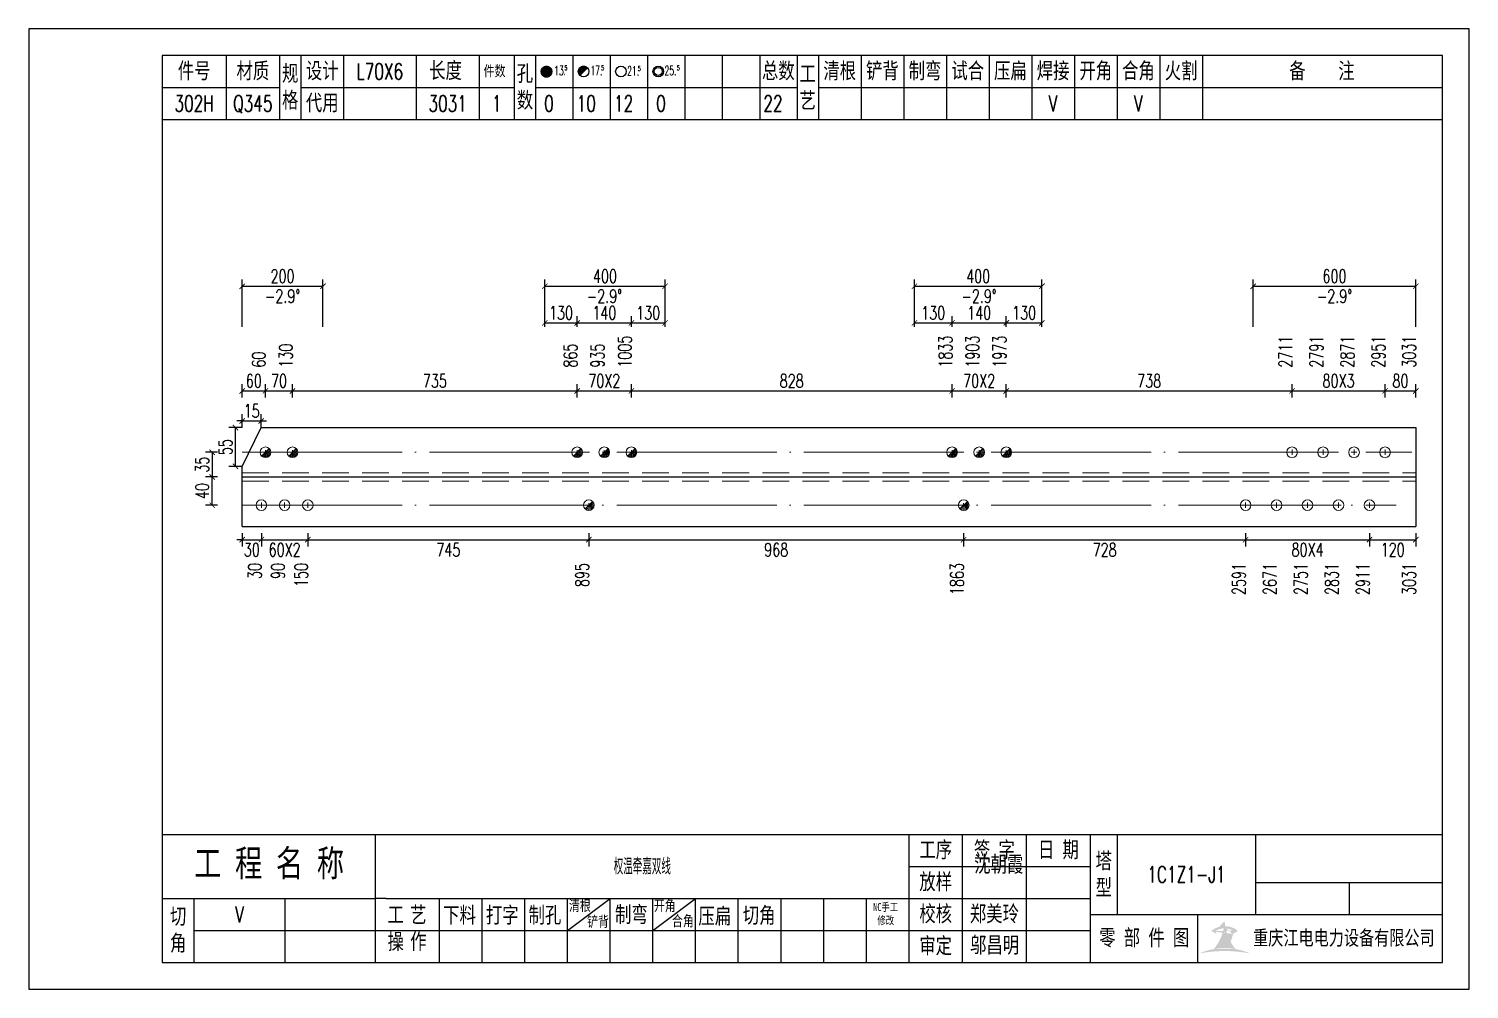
# Model space of a CAD drawing. Header units: millimetres. Extents: x -524 to 9570, y -2481 to 180.
# Drawn here: x 600 to 870, y -1200 to -1020 of the extents above; entities that cross this region are included whole.
import ezdxf
from ezdxf.enums import TextEntityAlignment as Align

# ---------------------------------------------------------------- set-up
doc = ezdxf.new("R2010")
doc.units = ezdxf.units.MM
doc.header["$LTSCALE"] = 20
doc.header["$PDMODE"] = 1
doc.linetypes.add('DASHDOT2X', pattern=[1.75, 1.5, -0.125, 0, -0.125])
doc.linetypes.add('HIDDEN', pattern=[0.375, 0.25, -0.125])
for name, color, linetype, lineweight in [('1', 7, 'Continuous', 25), ('11', 1, 'Continuous', 13), ('2', 1, 'HIDDEN', 13), ('5', 7, 'Continuous', 13), ('7', 3, 'DASHDOT2X', 13)]:
    doc.layers.add(name, color=color, linetype=linetype, lineweight=lineweight)
doc.styles.get("Standard").update_dxf_attribs({"font": 'simplex', "width": 0.7, "bigfont": 'gbhzfs.shx'})
doc.styles.add('SYMBOL_TXT', font='txt.shx', dxfattribs={"width": 0.6})
doc.styles.add('TITLE_TXT', font='simplex.shx', dxfattribs={"width": 0.75, "height": 2.5, "bigfont": 'gbhzfs.shx'})
doc.dimstyles.new('dimStyle4', dxfattribs={"dimtxt": 2.5, "dimasz": 1, "dimexe": 1.25, "dimexo": 0, "dimgap": 0.63, "dimtad": 2, "dimzin": 0, "dimdsep": 46, "dimtxsty": 'standard', "dimblk": 'ARCHTICK', "dimblk1": 'ARCHTICK', "dimblk2": 'ARCHTICK', "dimcen": 0.09, "dimadec": 0, "dimazin": 0, "dimtfac": 1, "dimtdec": 1, "dimtix": 1, "dimtmove": 2, "dimatfit": 3, "dimfxl": 0, "dimtolj": 1, "dimtzin": 0, "dimarcsym": 0})
doc.dimstyles.get("Standard").update_dxf_attribs({"dimtxt": 2.5, "dimasz": 1, "dimexe": 1.25, "dimexo": 0, "dimgap": 0.63, "dimtad": 1, "dimzin": 0, "dimdsep": 46, "dimtxsty": 'standard', "dimblk": 'ARCHTICK', "dimblk1": 'ARCHTICK', "dimblk2": 'ARCHTICK', "dimcen": 0.09, "dimadec": 0, "dimazin": 0, "dimtfac": 1, "dimtdec": 1, "dimtix": 1, "dimtmove": 2, "dimatfit": 3, "dimfxl": 0, "dimtolj": 1, "dimtzin": 0, "dimarcsym": 0})
pattern_1 = [(0, (-3, 0), (0, 0.0125), [])]

# ---------------------------------------------------------------- blocks, each defined once
blk = doc.blocks.new('M12_HOLE')
h = blk.add_hatch()
h.set_pattern_fill('LINE', scale=0.1, style=0)
h.set_pattern_definition(pattern_1)
h.paths.add_polyline_path([(-5, 0, 1), (-1, 0, 1)])
at = {"color": 7}
blk.add_circle((-3, 0), 2, dxfattribs=at)
at = {"color": 7, "attachment_point": 1, "style": 'SYMBOL_TXT'}
for s, insert, char_height, width in [('13\\f??|b0|i0|c0|p54;.', (-0.1170648347537053, 2.110404609075999), 3.5, 5.707453662650948), ('5', (3.739322910876695, 2.264550918150206), 1.8, 2.930899999712656)]:
    blk.add_mtext(s, dxfattribs=dict(at, insert=insert, char_height=char_height, width=width))
blk = doc.blocks.new('M16_HOLE')
h = blk.add_hatch()
h.set_pattern_fill('LINE', scale=0.1, style=0)
h.set_pattern_definition(pattern_1)
h.paths.add_polyline_path([(-1.585786437626905, 1.414213562373095, 0.668178637919299), (-5, 0, 0.198912367379658), (-4.414213562373095, -1.414213562373095)])
at = {"color": 7}
blk.add_circle((-3, 0), 2, dxfattribs=at)
at = {"color": 7, "attachment_point": 1, "style": 'SYMBOL_TXT'}
for s, insert, char_height, width in [('17.', (-0.443935574240129, 2.13042063441452), 3.5, 6.3164), ('5', (3.564570640825252, 2.25180437378188), 1.8, 1.822)]:
    blk.add_mtext(s, dxfattribs=dict(at, insert=insert, char_height=char_height, width=width))
blk = doc.blocks.new('M20_HOLE')
at = {"color": 7}
blk.add_circle((-3, 0), 2, dxfattribs=at)
at = {"color": 7, "attachment_point": 1, "style": 'SYMBOL_TXT'}
for s, insert, char_height, width in [('21.', (-0.6868754558352066, 2.009036737063269), 3.5, 6.0735), ('5', (3.321630759230175, 2.009036737063269), 1.8, 1.4576)]:
    blk.add_mtext(s, dxfattribs=dict(at, insert=insert, char_height=char_height, width=width))
blk = doc.blocks.new('M24_HOLE')
at = {"color": 7}
for radius in [2, 1.5]:
    blk.add_circle((-3, 0), radius, dxfattribs=at)
at = {"color": 7, "attachment_point": 1, "style": 'SYMBOL_TXT'}
for s, insert, char_height, width in [('25.', (-0.6868754558352066, 2.13042063441452), 3.5, 2.4294), ('5', (3.928980201610216, 2.25180437378188), 1.8, 1.9435)]:
    blk.add_mtext(s, dxfattribs=dict(at, insert=insert, char_height=char_height, width=width))
blk = doc.blocks.new('A$C1E394B87')
for p, q in [((270, 180), (0, 180)), ((0, 180), (0, 0)), ((270, 0), (270, 180)), ((0, 0), (270, 0))]:
    blk.add_line(p, q)
blk = doc.blocks.new('JgCard')
h = blk.add_hatch(color=256)
edge = h.paths.add_edge_path()
edge.add_arc((223.8016524729837, -21.84717885384339), 29.00860721842082, 79.81716678233735, 89.27812697573944)
edge.add_arc((224.5325955616654, -21.84717885384339), 29.00860721842082, 90.72187302426055, 100.1828332176626)
edge.add_arc((224.0279874541857, -3.830853464385541), 11.50536553551401, 89.30709440376557, 113.6959925615352, ccw=False)
edge.add_arc((224.3062605804644, -3.830853464385541), 11.50536553551401, 66.30400743846491, 90.69290559623443, ccw=False)
edge = h.paths.add_edge_path()
edge.add_arc((233.0302112674253, 13.18449056462987), 8.873034629199061, 191.5208225546964, 219.6965150385776)
edge.add_arc((215.3040367672247, 13.18449056462987), 8.873034629199061, 320.3034849614224, 348.4791774453036)
edge.add_arc((214.0326012329333, 11.43447699248611), 10.13453382683302, 338.1301204334909, 359.9154198731663)
edge.add_arc((234.3016468017167, 11.43447699248611), 10.13453382683302, 180.0845801266699, 201.8698795665091)
edge.add_line((225.937925765641, 10.90576856469295), (225.6552856147136, 10.35609493506945))
edge.add_arc((224.1679533083088, 7.853493107532699), 3.957321353349253, 91.41975307934291, 127.4827228769255)
edge.add_arc((215.3040367672247, 13.18449056462987), 8.873034629199061, 351.0860103832611, 357.2867084751834)
edge.add_line((222.396322269009, 10.90576856469295), (222.6789624199364, 10.35609493506945))
edge.add_line((222.6789624199364, 10.35609493506945), (221.7697188924139, 10.86032854938844))
edge.add_line((225.6552856147136, 10.35609493506945), (226.5654915637542, 10.86086227359522))
edge.add_arc((224.2330238305049, 7.883670059543192), 3.536460377387214, 93.80567765797379, 121.2894356209631)
edge.add_arc((224.1012242041452, 7.883670059543192), 3.536460377387214, 58.7105643790368, 86.1943223420262)
edge.add_arc((224.1679533083088, 7.853493107532699), 3.957321353349253, 52.53023982105776, 88.60436076552203)
edge.add_arc((233.0302112674253, 13.18449056462987), 8.873034629199061, 182.7132915248167, 188.9137221835162)
edge.add_line((224.1671240173246, 11.44943760304955), (224.1671240173246, 11.41951638194644))
blk.add_hatch(color=256).paths.add_polyline_path([(224.1671240173246, 11.41951638190653, 0.09534363958971465), (224.8964730213393, 7.65936347788454, -0.02857973389665951), (226.2029576453306, 7.517096850535836, -0.1235627947319866), (224.3359488967444, 11.41233217421416, -0.1204986991669159), (225.937925765641, 10.90576856469295), (225.6552856147136, 10.35609493506945), (226.5654915637542, 10.86086227359522, 0.5402417223769541), (226.575360567148, 10.99431825130466, 0.158715983985349), (224.2643381876442, 11.80964050730302, -0.02706108524003999), (224.1671240173246, 12.76445731824299, -0.02706225299216489), (224.0699034296731, 11.80959959181416, 0.1586661026302013), (221.7598355252794, 10.99377351487396, 0.5401762534625951), (221.7697205382283, 10.86032763670437, -5.881062471050359e-06), (221.7697188924139, 10.86032854938844), (222.6789624199364, 10.35609493506945), (222.396322269009, 10.90576856469295, -0.1204986991669226), (223.9982991379056, 11.41233217421416, -0.1235627947319868), (222.1312903893195, 7.517096850535836, -0.0285797338966575), (223.4377750133108, 7.65936347788454, 0.09534363958971454)])
for p, q in [((265, 175), (25, 175)), ((25, 175), (25, 5)), ((37, 175), (37, 163)), ((47, 175), (47, 163)), ((51, 175), (51, 163)), ((59, 175), (59, 163)), ((72.61005959575064, 175), (72.61005959575061, 163)), ((84.43573710762382, 175), (84.43573710762382, 163)), ((91, 175), (91, 163)), ((95, 175), (95, 163)), ((102, 175), (102, 163)), ((109, 175), (109, 163)), ((116, 175), (116, 163)), ((123, 175), (123, 163)), ((130, 175), (130, 163)), ((137, 175), (137, 163)), ((144, 175), (144, 163)), ((148, 175), (148, 163)), ((156, 175), (156, 163)), ((164, 175), (164, 163)), ((172, 175), (172, 163)), ((180, 175), (180, 163)), ((188, 175), (188, 163)), ((196, 175), (196, 163)), ((204, 175), (204, 163)), ((212, 175), (212, 163)), ((220, 175), (220, 163)), ((265, 5), (265, 175)), ((25, 169), (47, 169)), ((51, 168.9999999999999), (91, 168.9999999999999)), ((95, 168.9999999999999), (144, 168.9999999999999)), ((148, 169), (265, 169)), ((25, 163), (265, 163)), ((25, 29), (265, 29)), ((65, 17), (65, 29)), ((165, 5), (165, 29)), ((175, 5), (175, 29)), ((187, 5), (187, 29)), ((199, 5), (199, 29)), ((204, 29), (204, 14)), ((230, 14), (230, 29)), ((165, 23), (199, 23)), ((230, 20), (265, 20)), ((247.5, 20), (247.5, 14)), ((25, 17), (65, 17)), ((31, 5), (31, 17)), ((48, 17), (48, 5)), ((65, 5), (65, 17)), ((67, 17), (65, 17)), ((67, 17), (165, 17)), ((77, 5), (77, 17)), ((85, 5), (85, 17)), ((93, 5), (93, 17)), ((101, 5), (101, 17)), ((101, 11), (109, 17)), ((109, 5), (109, 17)), ((117, 5), (117, 17)), ((117, 11), (125, 17)), ((125, 5), (125, 17)), ((133, 5), (133, 17)), ((141, 5), (141, 17)), ((149, 5), (149, 17)), ((157, 5), (157, 17)), ((165, 17), (199, 17)), ((199, 14), (265, 14)), ((219.0802760739607, 14), (219.0802760739607, 5)), ((31, 11), (65, 11)), ((65, 11), (165, 11)), ((165, 11), (199, 11)), ((25, 5), (265, 5))]:
    blk.add_line(p, q)
blk.add_lwpolyline([(96.0334779468642, 171.9855941999696, -1), (98.0334779468642, 171.9855941999696, -1)], format="xyb", close=True)
for p in [(65.8050297978753, 166), (145, 96)]:
    blk.add_point(p)
blk.add_blockref('A$C1E394B87', (0, 0))
at = {"xscale": 0.5, "yscale": 0.5, "zscale": 0.5}
for name, p in [('M12_HOLE', (98.5334779468642, 171.9855941999696)), ('M16_HOLE', (105.5, 171.9999999999999)), ('M20_HOLE', (112.5, 171.9999999999999)), ('M24_HOLE', (119.5, 171.9999999999999))]:
    blk.add_blockref(name, p, dxfattribs=at)
at = {"attachment_point": 5, "style": 'TITLE_TXT'}
for s, insert, char_height, width in [('{\\fSimHei|b0|i0|c134|p2;件号}', (31, 172), 3, 15), ('{\\fSimHei|b0|i0|c134|p2;材质}', (42, 172), 3, 8), ('{\\fSimHei|b0|i0|c134|p2;规格}', (49, 169), 3, 4), ('{\\fSimHei|b0|i0|c134|p2;设计}', (55, 171.9999999999999), 3, 8.000000000000014), ('{\\fSimHei|b0|i0|c134|p2;长度}', (78.11684221050325, 172.0531705390044), 3, 8), ('{\\fSimHei|b0|i0|c134|p2;件数}', (87.3041250533895, 171.9999999999999), 2, 8.8244), ('{\\fSimHei|b0|i0|c134|p2;孔数}', (93, 169), 3, 4), ('{\\fSimHei|b0|i0|c134|p2;总数}', (140.5, 171.9999999999999), 3, 7), ('{\\fSimHei|b0|i0|c134|p2;工\\P艺}', (146, 169), 3, 4), ('{\\fSimHei|b0|i0|c134|p2;清根}', (152, 172), 3, 8), ('{\\fSimHei|b0|i0|c134|p2;铲背}', (160, 172), 3, 8), ('{\\fSimHei|b0|i0|c134|p2;制弯}', (168, 172), 3, 8.000000000000028), ('{\\fSimHei|b0|i0|c134|p2;试合}', (176, 172), 3, 8), ('{\\fSimHei|b0|i0|c134|p2;压扁}', (184, 172), 3, 8), ('{\\fSimHei|b0|i0|c134|p2;焊接}', (192, 172), 3, 8), ('{\\fSimHei|b0|i0|c134|p2;开角}', (200, 172), 3, 8.000000000000057), ('{\\fSimHei|b0|i0|c134|p2;合角}', (208, 172), 3, 8), ('{\\fSimHei|b0|i0|c134|p2;火割}', (216, 172), 3, 8), ('{\\fSimHei|b0|i0|c134|p2;备    注}', (242.3967818627186, 171.9765054582008), 3, 22), ('{\\fSimHei|b0|i0|c134|p2;代用}', (55, 166), 3, 8), ('{\\fSimHei|b0|i0|c134|p2;工序}', (170, 26), 3, 10), ('{\\fSimHei|b0|i0|c134|p2;签 字}', (181, 26), 3, 12), ('{\\fSimHei|b0|i0|c134|p2;日 期}', (193, 26), 3, 12), ('{\\fSimHei|b0|i0|c134|p2;工 程 名 称}', (45.04268864723963, 23.33842704880232), 5, 47.33333333333334), ('{\\fSimHei|b0|i0|c134|p2;^I沈朝霞}', (181.0520504248258, 23.27747906449889), 3, 12), ('{\\fSimHei|b0|i0|c134|p2;塔\\P型}', (201.5, 21.5), 3, 5.000000000000028), ('{\\fSimHei|b0|i0|c134|p2;放样}', (170, 20), 3, 10), ('{\\fSimHei|b0|i0|c134|p2;清根}', (103.3080888185272, 15.56254542211099), 2, 8), ('{\\fSimHei|b0|i0|c134|p2;开角}', (119.2123351337376, 15.54156681030855), 2, 8.000000000000057), ('{\\fSimHei|b0|i0|c134|p2;NC手工修改}', (160.6311373906198, 14.05820252967675), 1.5, 6.204069777279955), ('{\\fSimHei|b0|i0|c134|p2;切\\P角}', (28, 11), 3, 6.000000000000004), ('{\\fSimHei|b0|i0|c134|p2;工\\P操}', (68.78408056366106, 11.29930144135182), 3, 6.000000000000004), ('{\\fSimHei|b0|i0|c134|p2;艺\\P作}', (73.01340619218274, 11.29930144135182), 3, 6.000000000000004), ('{\\fSimHei|b0|i0|c134|p2;下料}', (80.74376492044746, 13.75191016783555), 3, 8), ('{\\fSimHei|b0|i0|c134|p2;打字}', (88.74376492044746, 13.75191016783555), 3, 8), ('{\\fSimHei|b0|i0|c134|p2;制孔}', (96.74376492044746, 13.75191016783555), 3, 8.000000000000028), ('{\\fSimHei|b0|i0|c134|p2;铲背}', (106.6982872637203, 12.58010217278223), 2, 8), ('{\\fSimHei|b0|i0|c134|p2;制弯}', (112.9524832210667, 13.86807755023182), 3, 8.000000000000028), ('{\\fSimHei|b0|i0|c134|p2;合角}', (122.601153766583, 12.67610618408509), 2, 8), ('{\\fSimHei|b0|i0|c134|p2;压扁}', (128.5896913500159, 13.56672241423536), 3, 8), ('{\\fSimHei|b0|i0|c134|p2;切角}', (136.8970089545677, 13.6938446517654), 3, 8), ('{\\fSimHei|b0|i0|c134|p2;校核}', (170, 14), 3, 10.00000000000003), ('{\\fSimHei|b0|i0|c134|p2;郑美玲}', (181, 14), 3, 12), ('{\\fSimHei|b0|i0|c134|p2;零 部 件 图}', (209.0827348158753, 9.5), 3, 30.76131175444226), ('{\\fSimHei|b0|i0|c134|p2;重庆江电电力设备有限公司}', (246.5086378857131, 9.475432444103376), 2.772000000000001, 63.29400000000002), ('{\\fSimHei|b0|i0|c134|p2;审定}', (170, 8), 3, 10), ('{\\fSimHei|b0|i0|c134|p2;邬昌明}', (181.0428184060297, 8.12303372435349), 3, 12)]:
    blk.add_mtext(s, dxfattribs=dict(at, insert=insert, char_height=char_height, width=width))
blk = doc.blocks.new('M20')
for p, q in [((-0.5, 0), (0.5, 0)), ((0, -0.5), (0, 0.5))]:
    blk.add_line(p, q)
blk.add_circle((0, 0), 1)
blk = doc.blocks.new('M16')
for p, q in [((-0.7071067811865476, -0.7071067811865476), (0.7071067811865475, 0.7071067811865475)), ((-0.4, 4.898425415289509e-17), (0.4, 0)), ((2.449212707644755e-17, 0.4), (0, -0.4))]:
    blk.add_line(p, q)
blk.add_circle((0, 0), 1)
for centre, radius, end in [((0, 0), 0.8, 45.00000000000001), ((0, 0), 0.6, 45.00000000000001), ((0, 0), 0.4, 45.00000000000001), ((-5.551115123125783e-17, -5.551115123125783e-17), 0.2, 45)]:
    blk.add_arc(centre, radius, 225, end)
blk = doc.blocks.new('_ArchTick')
at = {"color": 0, "linetype": 'ByBlock', "const_width": 0.15}
blk.add_lwpolyline([(-0.5, -0.5), (0.5, 0.5)], dxfattribs=at)
blk = doc.blocks.new('*D917')
at = {"layer": '11', "color": 0, "lineweight": -2}
for p, q in [((639.999996296785, -1114.500012380202), (639.999996296785, -1117.000012380202)), ((643.5999962967835, -1114.500012380202), (643.5999962967835, -1117.000012380202)), ((639.999996296785, -1115.750012380202), (638.999996296785, -1115.750012380202)), ((639.999996296785, -1115.750012380202), (643.5999962967835, -1115.750012380202)), ((643.5999962967835, -1115.750012380202), (644.5999962967835, -1115.750012380202))]:
    blk.add_line(p, q, dxfattribs=at)
at = {"layer": 'Defpoints', "color": 0}
for p in [(639.999996296785, -1114.500012380202), (643.5999962967835, -1114.500012380202), (643.5999962967835, -1115.750012380202)]:
    blk.add_point(p, dxfattribs=at)
at = {"layer": '11', "color": 0, "lineweight": -2}
blk.add_blockref('_ArchTick', (639.999996296785, -1115.750012380202), dxfattribs=at)
at = {"layer": '11', "color": 0, "lineweight": -2, "rotation": 180}
blk.add_blockref('_ArchTick', (643.5999962967835, -1115.750012380202), dxfattribs=at)
at = {"layer": '11', "color": 0, "insert": (641.7999962967842, -1117.630012380202), "char_height": 2.5, "attachment_point": 5}
blk.add_mtext('\\A1;30', dxfattribs=at)
blk = doc.blocks.new('*D918')
at = {"layer": '11', "color": 0, "lineweight": -2}
for p, q in [((643.5999962967835, -1114.500012380202), (643.5999962967835, -1117.000012380202)), ((652.3110449646811, -1114.500012380202), (652.3110449646811, -1117.000012380202)), ((643.5999962967835, -1115.750012380202), (652.3110449646811, -1115.750012380202))]:
    blk.add_line(p, q, dxfattribs=at)
at = {"layer": 'Defpoints', "color": 0}
for p in [(643.5999962967835, -1114.500012380202), (652.3110449646811, -1114.500012380202), (652.3110449646811, -1115.750012380202)]:
    blk.add_point(p, dxfattribs=at)
at = {"layer": '11', "color": 0, "lineweight": -2, "rotation": 180}
blk.add_blockref('_ArchTick', (643.5999962967835, -1115.750012380202), dxfattribs=at)
at = {"layer": '11', "color": 0, "lineweight": -2}
blk.add_blockref('_ArchTick', (652.3110449646811, -1115.750012380202), dxfattribs=at)
at = {"layer": '11', "color": 0, "insert": (647.9555206307323, -1117.630012380202), "char_height": 2.5, "attachment_point": 5}
blk.add_mtext('\\A1;60X2', dxfattribs=at)
blk = doc.blocks.new('*D919')
at = {"layer": '11', "color": 0, "lineweight": -2}
for p, q in [((652.3110449646811, -1114.500012380202), (652.3110449646811, -1117.000012380202)), ((704.9699009448377, -1114.500012380202), (704.9699009448377, -1117.000012380202)), ((652.3110449646811, -1115.750012380202), (704.9699009448377, -1115.750012380202))]:
    blk.add_line(p, q, dxfattribs=at)
at = {"layer": 'Defpoints', "color": 0}
for p in [(652.3110449646811, -1114.500012380202), (704.9699009448377, -1114.500012380202), (704.9699009448377, -1115.750012380202)]:
    blk.add_point(p, dxfattribs=at)
at = {"layer": '11', "color": 0, "lineweight": -2, "rotation": 180}
blk.add_blockref('_ArchTick', (652.3110449646811, -1115.750012380202), dxfattribs=at)
at = {"layer": '11', "color": 0, "lineweight": -2}
blk.add_blockref('_ArchTick', (704.9699009448377, -1115.750012380202), dxfattribs=at)
at = {"layer": '11', "color": 0, "insert": (678.6404729547594, -1117.630012380202), "char_height": 2.5, "attachment_point": 5}
blk.add_mtext('\\A1;745', dxfattribs=at)
blk = doc.blocks.new('*D920')
at = {"layer": '11', "color": 0, "lineweight": -2}
for p, q in [((704.9699009448377, -1114.500012380202), (704.9699009448377, -1117.000012380202)), ((775.2390268658564, -1114.500012380202), (775.2390268658564, -1117.000012380202)), ((704.9699009448377, -1115.750012380202), (775.2390268658564, -1115.750012380202))]:
    blk.add_line(p, q, dxfattribs=at)
at = {"layer": 'Defpoints', "color": 0}
for p in [(704.9699009448377, -1114.500012380202), (775.2390268658564, -1114.500012380202), (775.2390268658564, -1115.750012380202)]:
    blk.add_point(p, dxfattribs=at)
at = {"layer": '11', "color": 0, "lineweight": -2, "rotation": 180}
blk.add_blockref('_ArchTick', (704.9699009448377, -1115.750012380202), dxfattribs=at)
at = {"layer": '11', "color": 0, "lineweight": -2}
blk.add_blockref('_ArchTick', (775.2390268658564, -1115.750012380202), dxfattribs=at)
at = {"layer": '11', "color": 0, "insert": (740.1044639053471, -1117.630012380202), "char_height": 2.5, "attachment_point": 5}
blk.add_mtext('\\A1;968', dxfattribs=at)
blk = doc.blocks.new('*D921')
at = {"layer": '11', "color": 0, "lineweight": -2}
for p, q in [((775.2390268658564, -1114.500012380202), (775.2390268658564, -1117.000012380202)), ((828.0860554510873, -1114.500012380202), (828.0860554510873, -1117.000012380202)), ((775.2390268658564, -1115.750012380202), (828.0860554510873, -1115.750012380202))]:
    blk.add_line(p, q, dxfattribs=at)
at = {"layer": 'Defpoints', "color": 0}
for p in [(775.2390268658564, -1114.500012380202), (828.0860554510873, -1114.500012380202), (828.0860554510873, -1115.750012380202)]:
    blk.add_point(p, dxfattribs=at)
at = {"layer": '11', "color": 0, "lineweight": -2, "rotation": 180}
blk.add_blockref('_ArchTick', (775.2390268658564, -1115.750012380202), dxfattribs=at)
at = {"layer": '11', "color": 0, "lineweight": -2}
blk.add_blockref('_ArchTick', (828.0860554510873, -1115.750012380202), dxfattribs=at)
at = {"layer": '11', "color": 0, "insert": (801.6625411584719, -1117.630012380202), "char_height": 2.5, "attachment_point": 5}
blk.add_mtext('\\A1;728', dxfattribs=at)
blk = doc.blocks.new('*D922')
at = {"layer": '11', "color": 0, "lineweight": -2}
for p, q in [((828.0860554510873, -1114.500012380202), (828.0860554510873, -1117.000012380202)), ((851.3155185654759, -1114.500012380202), (851.3155185654759, -1117.000012380202)), ((828.0860554510873, -1115.750012380202), (851.3155185654759, -1115.750012380202))]:
    blk.add_line(p, q, dxfattribs=at)
at = {"layer": 'Defpoints', "color": 0}
for p in [(828.0860554510873, -1114.500012380202), (851.3155185654759, -1114.500012380202), (851.3155185654759, -1115.750012380202)]:
    blk.add_point(p, dxfattribs=at)
at = {"layer": '11', "color": 0, "lineweight": -2, "rotation": 180}
blk.add_blockref('_ArchTick', (828.0860554510873, -1115.750012380202), dxfattribs=at)
at = {"layer": '11', "color": 0, "lineweight": -2}
blk.add_blockref('_ArchTick', (851.3155185654759, -1115.750012380202), dxfattribs=at)
at = {"layer": '11', "color": 0, "insert": (839.7007870082816, -1117.630012380202), "char_height": 2.5, "attachment_point": 5}
blk.add_mtext('\\A1;80X4', dxfattribs=at)
blk = doc.blocks.new('*D923')
at = {"layer": '11', "color": 0, "lineweight": -2}
for p, q in [((851.3155185654759, -1114.500012380202), (851.3155185654759, -1117.000012380202)), ((859.999996296785, -1114.500012380202), (859.999996296785, -1117.000012380202)), ((851.3155185654759, -1115.750012380202), (859.999996296785, -1115.750012380202))]:
    blk.add_line(p, q, dxfattribs=at)
at = {"layer": 'Defpoints', "color": 0}
for p in [(851.3155185654759, -1114.500012380202), (859.999996296785, -1114.500012380202), (859.999996296785, -1115.750012380202)]:
    blk.add_point(p, dxfattribs=at)
at = {"layer": '11', "color": 0, "lineweight": -2, "rotation": 180}
blk.add_blockref('_ArchTick', (851.3155185654759, -1115.750012380202), dxfattribs=at)
at = {"layer": '11', "color": 0, "lineweight": -2}
blk.add_blockref('_ArchTick', (859.999996296785, -1115.750012380202), dxfattribs=at)
at = {"layer": '11', "color": 0, "insert": (855.6577574311304, -1117.630012380202), "char_height": 2.5, "attachment_point": 5}
blk.add_mtext('\\A1;120', dxfattribs=at)
blk = doc.blocks.new('*D934')
at = {"layer": '11', "color": 0, "lineweight": -2}
for p, q in [((639.999996296785, -1094.750012380202), (639.999996296785, -1092.250012380202)), ((643.5678534396429, -1094.750012380202), (643.5678534396429, -1092.250012380202)), ((639.999996296785, -1093.500012380202), (638.999996296785, -1093.500012380202)), ((639.999996296785, -1093.500012380202), (643.5678534396429, -1093.500012380202)), ((643.5678534396429, -1093.500012380202), (644.5678534396429, -1093.500012380202))]:
    blk.add_line(p, q, dxfattribs=at)
at = {"layer": 'Defpoints', "color": 0}
for p in [(639.999996296785, -1094.750012380202), (643.5678534396429, -1093.500012380202), (643.5678534396429, -1094.750012380202)]:
    blk.add_point(p, dxfattribs=at)
at = {"layer": '11', "color": 0, "lineweight": -2}
blk.add_blockref('_ArchTick', (639.999996296785, -1093.500012380202), dxfattribs=at)
at = {"layer": '11', "color": 0, "lineweight": -2, "rotation": 180}
blk.add_blockref('_ArchTick', (643.5678534396429, -1093.500012380202), dxfattribs=at)
at = {"layer": '11', "color": 0, "insert": (641.783924868214, -1091.620012380202), "char_height": 2.5, "attachment_point": 5}
blk.add_mtext('\\A1;15', dxfattribs=at)
blk = doc.blocks.new('*D936')
at = {"layer": '1', "color": 0, "lineweight": -2}
for p, q in [((635.374996296785, -1099.375012380202), (633.124996296785, -1099.375012380202)), ((634.374996296785, -1099.375012380202), (634.374996296785, -1104.000012380202)), ((635.374996296785, -1104.000012380202), (633.124996296785, -1104.000012380202))]:
    blk.add_line(p, q, dxfattribs=at)
at = {"layer": 'Defpoints', "color": 0}
for p in [(635.374996296785, -1099.375012380202), (634.374996296785, -1104.000012380202), (635.374996296785, -1104.000012380202)]:
    blk.add_point(p, dxfattribs=at)
at = {"layer": '1', "color": 0, "lineweight": -2}
for p, rotation in [((634.374996296785, -1099.375012380202), 90), ((634.374996296785, -1104.000012380202), 270)]:
    blk.add_blockref('_ArchTick', p, dxfattribs=dict(at, rotation=rotation))
at = {"layer": '1', "color": 0, "insert": (632.4949962967851, -1101.687512380202), "char_height": 2.5, "attachment_point": 5, "rotation": 90}
blk.add_mtext('\\A1;35', dxfattribs=at)

msp = doc.modelspace()

# ---------------------------------------------------------------- linework, layer by layer
at = {"layer": '1'}
for p, q in [((639.999996296785, -1102.017869523059), (643.5678534396429, -1094.750012380202)), ((643.5678534396429, -1094.750012380202), (859.999996296785, -1094.750012380202)), ((859.999996296785, -1094.750012380202), (859.999996296785, -1113.250012380202)), ((639.999996296785, -1104.000012380202), (639.999996296785, -1102.017869523059)), ((639.999996296785, -1113.250012380202), (639.999996296785, -1104.000012380202)), ((639.999996296785, -1104.000012380202), (859.999996296785, -1104.000012380202)), ((639.999996296785, -1113.250012380202), (859.999996296785, -1113.250012380202))]:
    msp.add_line(p, q, dxfattribs=at)
at = {"layer": '2'}
for p, q in [((639.999996296785, -1103.207155237345), (859.999996296785, -1103.207155237345)), ((639.999996296785, -1104.792869523059), (859.999996296785, -1104.792869523059))]:
    msp.add_line(p, q, dxfattribs=at)
at = {"layer": '7'}
for p, q in [((639.999996296785, -1099.375012380202), (859.2192014547727, -1099.375012380202)), ((639.999996296785, -1109.285726665916), (856.3155185654759, -1109.285726665916))]:
    msp.add_line(p, q, dxfattribs=at)

# ---------------------------------------------------------------- block references
at = {"layer": '1'}
msp.add_blockref('JgCard', (599.999996296785, -1200.000012380202), dxfattribs=at)
at = {"layer": '5'}
for name, p in [('M16', (644.3555206307319, -1099.375012380202)), ('M16', (649.436965687004, -1099.375012380202)), ('M16', (702.7921387778624, -1099.375012380202)), ('M16', (707.8735838341345, -1099.375012380202)), ('M16', (712.9550288904065, -1099.375012380202)), ('M16', (773.0612646988848, -1099.375012380202)), ('M16', (778.1427097551568, -1099.375012380202)), ('M16', (783.2241548114289, -1099.375012380202)), ('M20', (836.7971041189812, -1099.375012380202)), ('M20', (842.6044698975784, -1099.375012380202)), ('M20', (848.4118356761755, -1099.375012380202)), ('M20', (854.2192014547727, -1099.375012380202)), ('M20', (643.5999962967835, -1109.285726665916)), ('M20', (647.9555206307341, -1109.285726665916)), ('M20', (652.3110449646811, -1109.285726665916)), ('M16', (704.9699009448377, -1109.285726665916)), ('M16', (775.2390268658564, -1109.285726665916)), ('M20', (828.0860554510873, -1109.285726665916)), ('M20', (833.8934212296845, -1109.285726665916)), ('M20', (839.7007870082816, -1109.285726665916)), ('M20', (845.5081527868788, -1109.285726665916)), ('M20', (851.3155185654759, -1109.285726665916))]:
    msp.add_blockref(name, p, dxfattribs=at)

# ---------------------------------------------------------------- texts
at = {"layer": '1', "width": 0.7}
for s, p in [('L70X6', (665.805026094662, -1028.000012380202)), ('302H', (630.999996296785, -1034.000012380202)), ('Q345', (641.999996296785, -1034.000012380202)), ('3031', (678.5228946484713, -1034.000012380202)), ('1', (687.7178648505978, -1034.000012380202)), ('0', (697.499996296785, -1034.000012380202)), ('10', (704.499996296785, -1034.000012380202)), ('12', (711.499996296785, -1034.000012380202)), ('0', (718.499996296785, -1034.000012380202)), ('22', (739.499996296785, -1034.000012380202)), ('V', (791.999996296785, -1034.000012380202)), ('V', (807.999996296785, -1034.000012380202)), ('权温牵嘉双线', (714.999996296785, -1177.000012380202)), ('1C1Z1-J1', (816.999996296785, -1178.500012380202)), ('V', (639.499996296785, -1186.000012380202))]:
    msp.add_text(s, height=3, dxfattribs=at).set_placement(p, align=Align.MIDDLE_CENTER)
for p in [(647.5675791989343, -1068.875012380202), (707.9070512562066, -1068.875012380202), (778.1161388185719, -1068.875012380202), (844.7556611279688, -1068.875012380202)]:
    msp.add_text('-2.9°', height=2.5, dxfattribs=at).set_placement(p, align=Align.TOP_CENTER)
for s, p in [('130', (649.436965687004, -1083.500012380202)), ('865', (702.7921387778624, -1083.500012380202)), ('935', (707.8735838341345, -1083.500012380202)), ('1005', (712.9550288904065, -1083.500012380202)), ('1833', (773.0612646988848, -1083.500012380202)), ('1903', (778.1427097551568, -1083.500012380202)), ('1973', (783.2241548114289, -1083.500012380202)), ('2711', (836.7971041189812, -1083.500012380202)), ('2791', (842.6044698975784, -1083.500012380202)), ('2871', (848.4118356761755, -1083.500012380202)), ('2951', (854.2192014547727, -1083.500012380202)), ('3031', (859.999996296785, -1083.500012380202)), ('60', (644.3555206307319, -1083.500012380202))]:
    msp.add_text(s, height=2.5, rotation=90, dxfattribs=at).set_placement(p)
for s, p in [('30', (643.5999962967835, -1120.125012380202)), ('90', (647.9555206307341, -1120.125012380202)), ('150', (652.3110449646811, -1120.125012380202)), ('895', (704.9699009448377, -1120.125012380202)), ('1863', (775.2390268658564, -1120.125012380202)), ('2591', (828.0860554510873, -1120.125012380202)), ('2671', (833.8934212296845, -1120.125012380202)), ('2751', (839.7007870082816, -1120.125012380202)), ('2831', (845.5081527868788, -1120.125012380202)), ('2911', (851.3155185654759, -1120.125012380202)), ('3031', (859.999996296785, -1120.125012380202))]:
    msp.add_text(s, height=2.5, rotation=90, dxfattribs=at).set_placement(p, align=Align.RIGHT)

# ---------------------------------------------------------------- dimensions: what is measured, and where the dimension line sits
at = {"layer": '1'}
for base, p1, p2, text in [((655.1351621010836, -1068.250012380202), (639.999996296785, -1075.875012380202), (655.1351621010836, -1075.875012380202), '200'), ((719.273765721824, -1068.250012380202), (696.7258395706303, -1075.875012380202), (719.273765721824, -1075.875012380202), '400'), ((789.9079500583175, -1068.250012380202), (766.0174330409791, -1075.875012380202), (789.9079500583175, -1075.875012380202), '400'), ((859.999996296785, -1068.250012380202), (829.5113259591526, -1075.875012380202), (859.999996296785, -1075.875012380202), '600'), ((702.7921387778624, -1075.125012380202), (696.7258395706303, -1075.875012380202), (702.7921387778624, -1075.875012380202), '130'), ((712.9550288904065, -1075.125012380202), (702.7921387778624, -1075.875012380202), (712.9550288904065, -1075.875012380202), '140'), ((719.273765721824, -1075.125012380202), (712.9550288904065, -1075.875012380202), (719.273765721824, -1075.875012380202), '130'), ((773.0612646988848, -1075.125012380202), (766.0174330409791, -1075.875012380202), (773.0612646988848, -1075.875012380202), '130'), ((783.2241548114289, -1075.125012380202), (773.0612646988848, -1075.875012380202), (783.2241548114289, -1075.875012380202), '140'), ((789.9079500583175, -1075.125012380202), (783.2241548114289, -1075.875012380202), (789.9079500583175, -1075.875012380202), '130')]:
    msp.add_linear_dim(base=base, p1=p1, p2=p2, text=text, dimstyle='standard', override={"dimtxt": 2.5}, dxfattribs=at).render()
dim = msp.add_linear_dim(base=(634.374996296785, -1104.000012380202), p1=(635.374996296785, -1099.375012380202), p2=(635.374996296785, -1104.000012380202), angle=90, text='35', dimstyle='standard', override={"dimtxt": 2.5}, dxfattribs=at)
dim.commit()
dim.dimension.update_dxf_attribs({"geometry": '*D936', "text_midpoint": (632.4949962967851, -1101.687512380202)})
msp.add_linear_dim(base=(634.374996296785, -1104.000012380202), p1=(635.374996296785, -1109.285726665916), p2=(635.374996296785, -1104.000012380202), angle=90, text='40', dimstyle='standard', override={"dimtxt": 2.5}, dxfattribs=at).render()
at = {"layer": '11'}
for base, p1, p2, text in [((644.3555206307319, -1087.875012380202), (639.999996296785, -1089.125012380202), (644.3555206307319, -1089.125012380202), '60'), ((649.436965687004, -1087.875012380202), (644.3555206307319, -1089.125012380202), (649.436965687004, -1089.125012380202), '70'), ((702.7921387778624, -1087.875012380202), (649.436965687004, -1089.125012380202), (702.7921387778624, -1089.125012380202), '735'), ((712.9550288904065, -1087.875012380202), (702.7921387778624, -1089.125012380202), (712.9550288904065, -1089.125012380202), '70X2'), ((773.0612646988848, -1087.875012380202), (712.9550288904065, -1089.125012380202), (773.0612646988848, -1089.125012380202), '828'), ((783.2241548114289, -1087.875012380202), (773.0612646988848, -1089.125012380202), (783.2241548114289, -1089.125012380202), '70X2'), ((836.7971041189812, -1087.875012380202), (783.2241548114289, -1089.125012380202), (836.7971041189812, -1089.125012380202), '738'), ((854.2192014547727, -1087.875012380202), (836.7971041189812, -1089.125012380202), (854.2192014547727, -1089.125012380202), '80X3'), ((859.999996296785, -1087.875012380202), (854.2192014547727, -1089.125012380202), (859.999996296785, -1089.125012380202), '80')]:
    msp.add_linear_dim(base=base, p1=p1, p2=p2, text=text, dimstyle='standard', override={"dimtxt": 2.5}, dxfattribs=at).render()
for base, p1, p2, text, dimstyle, picture, middle in [((643.5678534396429, -1093.500012380202), (639.999996296785, -1094.750012380202), (643.5678534396429, -1094.750012380202), '15', 'standard', '*D934', (641.783924868214, -1091.620012380202)), ((643.5999962967835, -1115.750012380202), (639.999996296785, -1114.500012380202), (643.5999962967835, -1114.500012380202), '30', 'dimStyle4', '*D917', (641.7999962967842, -1117.630012380202)), ((652.3110449646811, -1115.750012380202), (643.5999962967835, -1114.500012380202), (652.3110449646811, -1114.500012380202), '60X2', 'dimStyle4', '*D918', (647.9555206307323, -1117.630012380202)), ((704.9699009448377, -1115.750012380202), (652.3110449646811, -1114.500012380202), (704.9699009448377, -1114.500012380202), '745', 'dimStyle4', '*D919', (678.6404729547594, -1117.630012380202)), ((775.2390268658564, -1115.750012380202), (704.9699009448377, -1114.500012380202), (775.2390268658564, -1114.500012380202), '968', 'dimStyle4', '*D920', (740.1044639053471, -1117.630012380202)), ((828.0860554510873, -1115.750012380202), (775.2390268658564, -1114.500012380202), (828.0860554510873, -1114.500012380202), '728', 'dimStyle4', '*D921', (801.6625411584719, -1117.630012380202)), ((851.3155185654759, -1115.750012380202), (828.0860554510873, -1114.500012380202), (851.3155185654759, -1114.500012380202), '80X4', 'dimStyle4', '*D922', (839.7007870082816, -1117.630012380202)), ((859.999996296785, -1115.750012380202), (851.3155185654759, -1114.500012380202), (859.999996296785, -1114.500012380202), '120', 'dimStyle4', '*D923', (855.6577574311304, -1117.630012380202))]:
    dim = msp.add_linear_dim(base=base, p1=p1, p2=p2, text=text, dimstyle=dimstyle, override={"dimtxt": 2.5}, dxfattribs=at)
    dim.commit()
    dim.dimension.update_dxf_attribs({"geometry": picture, "text_midpoint": middle})
msp.add_linear_dim(base=(638.749996296785, -1094.750012380202), p1=(639.999996296785, -1102.017869523059), p2=(639.999996296785, -1094.750012380202), angle=90, text='55', dimstyle='standard', override={"dimtxt": 2.5}, dxfattribs=at).render()

doc.saveas('drawing.dxf')
